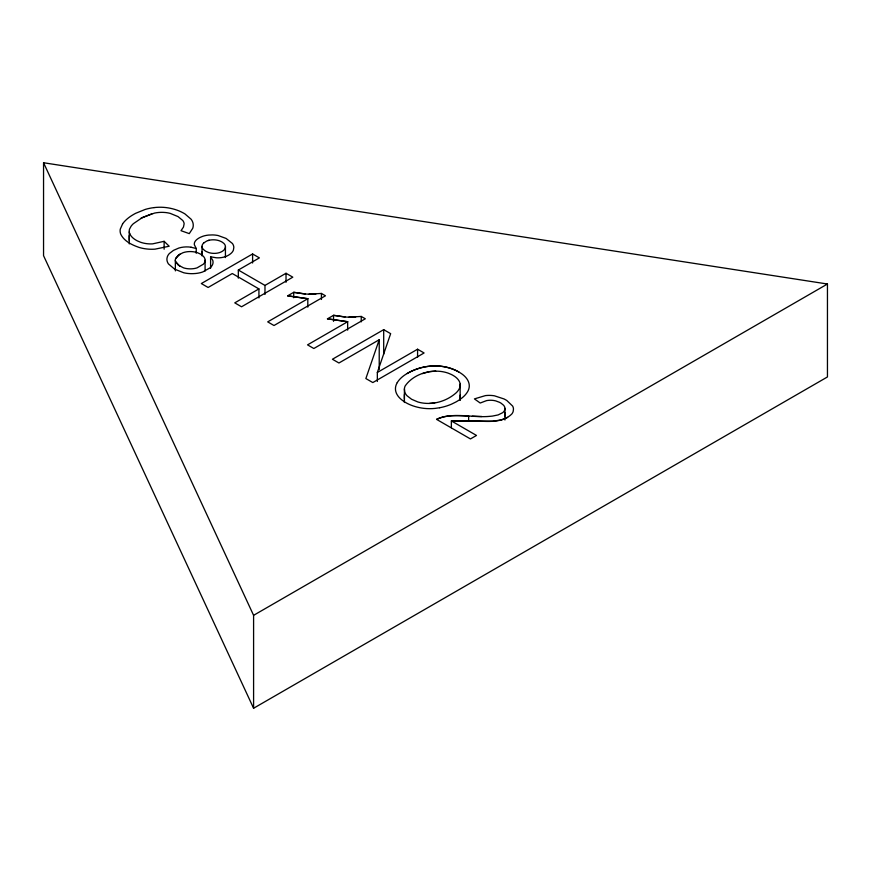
<?xml version="1.0" encoding="UTF-8"?>
<svg xmlns="http://www.w3.org/2000/svg" width="871" height="871" viewBox="0 0 871 871"><rect width="100%" height="100%" fill="white"/><g stroke="black" fill="none" stroke-linecap="round" stroke-linejoin="round"><path stroke-width="1.31" d="M202.028 255.889L202.028 246.406M404.384 399.19L404.384 394.596M460.149 400.116L460.149 384.089M504.94 416.131L504.94 412.506M404.405 388.945L404.721 391.819A22.308 12.88 0 0 0 407.04 395.761L411.569 399.245L417.688 401.901A22.178 12.804 0 0 0 424.558 403.251C435.925 404.373 447.65 400.355 456.164 392.81A31.106 17.953 0 0 0 458.603 389.914L459.18 388.934A22.94 13.239 0 0 0 459.692 382.162A23.887 13.784 0 0 0 453.693 375.771A28.438 16.418 0 0 0 451.232 374.421L448.293 373.191A23.876 13.784 0 0 0 440.617 371.416C427.607 369.925 412.68 375.074 405.135 386.005A23.669 13.664 0 0 0 404.405 388.945L404.405 402.489M377.339 381.476L377.339 372.45L390.654 333.669L383.697 329.652L332.428 359.244L338.939 363L379.223 339.744L379.223 369.544M379.223 339.744L365.864 378.547L372.821 382.565L424.09 352.973L417.579 349.217L377.339 372.45M175.724 258.415L178.392 255.159L182.823 252.775A13.707 7.915 0 0 1 188.757 251.61A15.134 8.732 0 0 1 190.923 251.577L191.631 251.61A13.609 7.85 0 0 1 197.575 252.764L199.927 253.809A18.716 10.811 0 0 1 201.56 254.789L202.899 255.845A14.186 8.187 0 0 1 205.012 259.351A15.46 8.928 0 0 1 205.077 260.636L205.033 261.06A13.729 7.926 0 0 1 203.368 264.207L197.053 267.865A13.446 7.763 0 0 1 191.718 268.823L191.01 268.856A14.807 8.547 0 0 1 189.551 268.845A13.773 7.948 0 0 1 183.498 267.833L178.294 265.132L175.648 261.746A12.727 7.349 0 0 1 175.713 258.415L179.927 254.125M397.263 382.63L396.893 383.273A32.303 18.65 0 0 0 396.338 393.126A33.218 19.184 0 0 0 401.771 399.887L404.068 401.553A40.73 23.517 0 0 0 405.799 402.62A36.484 21.067 0 0 0 421.401 407.998A30.039 17.344 0 0 0 435.021 408.412L439.648 407.748M122.593 223.923L120.285 229.106A27.741 16.016 0 0 0 120.721 234.136C124.161 241.321 132.142 245.045 139.327 247.495A27.741 16.016 0 0 0 148.767 249.16A27.328 15.776 0 0 0 155.038 249.15L169.192 246.232L164.129 241.321L152.675 243.847A18.737 10.822 0 0 1 149.017 243.869A19.674 11.356 0 0 1 140.569 242.247L137.531 240.973A26.5 15.297 0 0 1 136.083 240.189A23.855 13.773 0 0 1 129.768 233.776M472.703 421.041C485.593 420.965 501.478 424.014 511.723 414.084A18.335 10.583 0 0 0 513.182 411.395L513.465 409.054A19.336 11.171 0 0 0 512.638 406.082L506.78 400.486A37.301 21.535 0 0 0 504.048 398.962L494.456 395.815A19.434 11.225 0 0 0 490.438 395.412A18.629 10.757 0 0 0 485.387 395.619L474.412 398.896L480.215 403.023L486.519 400.638A12.303 7.099 0 0 1 489.85 400.268A12.586 7.262 0 0 1 495.762 400.91L499.377 402.26A20.142 11.628 0 0 1 501.054 403.186L503.492 405.157A12.575 7.262 0 0 1 504.919 408.009A13.609 7.85 0 0 1 504.908 409.13L504.842 409.49A11.715 6.761 0 0 1 502.578 412.734L498.147 414.923L492.474 416.077A30.158 17.409 0 0 1 489.894 416.327C472.322 418.102 453.258 411.733 436.578 419.376L470.46 438.94L476.502 435.446L451.363 420.933L451.363 427.694M154.036 207.603A29.538 17.05 0 0 1 168.43 207.919A36.157 20.871 0 0 1 183.084 212.851A41.296 23.844 0 0 1 184.892 213.874L191.087 219.198A26.326 15.199 0 0 1 192.981 223.052A26.718 15.428 0 0 1 192.709 228.344L189.268 233.624L181.016 230.684L183.454 227.113L184.129 223.858A15.602 9.004 0 0 0 183.868 222.562A16.767 9.679 0 0 0 182.747 220.483L178.011 216.585L170.27 213.406A20.077 11.595 0 0 0 165.294 212.513A21.144 12.205 0 0 0 154.515 213.09L142.604 217.391L133.35 223.705A35.482 20.49 0 0 0 131.14 226.133L129.561 229.051A19.042 10.996 0 0 0 129.768 233.776M436.578 419.376C446.366 414.302 458.015 415.772 468.642 416L468.642 421.422M238.327 278.154L238.327 270.032L259.384 257.881L252.601 253.962L201.332 283.554L208.115 287.474L232.285 273.527L258.927 288.911L258.927 297.936M258.927 288.911L234.767 302.858L241.55 306.777L292.808 277.174L286.026 273.265L264.98 285.416L238.327 270.032M287.637 295.835L307.811 298.72L287.637 295.835L293.723 292.318L305.209 293.973A48.765 28.155 0 0 0 308.965 294.18L321.421 293.451L325.471 295.792L273.995 325.514L267.702 321.878L307.811 298.72L307.811 307.147M327.463 318.83L347.649 321.715L327.463 318.83L333.549 315.313L345.036 316.968A48.743 28.144 0 0 0 348.803 317.175L361.247 316.445L365.308 318.786L313.832 348.509L307.539 344.872L347.649 321.715L347.649 330.142M253.592 708.254L253.592 615.329L827.45 284.011L827.45 376.947L253.592 708.254L43.55 255.671L43.55 162.746L827.45 284.011M140.656 218.447L152.109 213.689M507.63 417.394L501.358 419.898L492.866 421.205L451.363 420.933L468.663 420.845M422.5 373.594L429.251 371.677L435.729 371.1M208.256 240.494L209.214 240.244M434.705 402.946L429.566 403.415M154.036 207.614L151.783 207.929A35.961 20.762 0 0 0 145.119 209.465L135.647 213.319A56.833 32.815 0 0 0 133.633 214.429A49.756 28.721 0 0 0 122.539 223.912M315.825 294.115L308.965 294.18M355.651 317.109L348.803 317.175M481.783 416.501L472.311 416.196M469.883 420.9L471.157 420.965M305.209 293.973L293.723 292.318L293.723 297.74M345.036 316.968L333.549 315.313L333.549 321.334M191.054 247.233L196.225 248.507L196.225 253.265M210.597 268.214L210.597 256.803L216.269 257.772A13.98 8.068 0 0 0 225.143 256.727L226.112 256.357A16.854 9.733 0 0 0 227.984 255.486A20.392 11.769 0 0 0 229.737 254.397L230.869 253.526A17.289 9.984 0 0 0 233.395 250.14L233.831 247.386A18.933 10.931 0 0 0 232.415 243.488L226.09 238.436L218.131 235.54A18.443 10.648 0 0 0 212.415 234.92L208.637 235.072A17.05 9.842 0 0 0 202.703 236.335L200.428 237.271A20.926 12.085 0 0 0 198.534 238.295L197.314 239.133A14.524 8.383 0 0 0 194.592 242.465A13.522 7.806 0 0 0 194.396 244.827L196.225 248.507M458.886 372.004C443.056 363 422.587 364.405 407.127 373.539C423.382 363.926 445.386 362.859 461.38 373.583A35.123 20.273 0 0 1 465.898 377.579L466.834 378.798A33.61 19.402 0 0 1 468.554 382.01A31.498 18.182 0 0 1 468.228 390.535L467.52 391.83A40.61 23.452 0 0 1 461.859 398.058L458.603 400.377A54.198 31.291 0 0 1 455.773 402.054L451.733 404.046A43.844 25.313 0 0 1 448.576 405.32A39.739 22.94 0 0 1 439.659 407.748M179.927 266.232L175.648 261.746M210.597 256.803L212.742 260.364A17.507 10.114 0 0 1 212.829 263.826A18.128 10.463 0 0 1 210.129 267.811L202.747 271.959A20.164 11.639 0 0 1 195.801 273.472L193.645 273.625A23.441 13.533 0 0 1 190.27 273.636A21.535 12.434 0 0 1 183.705 272.754L174.69 269.183L168.495 263.967A21.459 12.39 0 0 1 166.982 260.179A23.223 13.413 0 0 1 167.003 258.219L167.286 256.967A20.327 11.737 0 0 1 169.42 253.472L173.492 250.369L178.729 248.083A16.843 9.723 0 0 1 191.065 247.212M43.55 162.746L253.592 615.329M129.267 231.904L129.289 243.924M129.224 235.606L129.224 240.374M504.94 408.39L504.94 419.996M460.204 395.086L460.204 400.007M417.579 349.217L417.579 357.339M383.697 329.652L383.697 354.159M361.247 316.445L361.247 321.867M321.421 293.451L321.421 299.472M286.026 273.265L286.026 282.291M264.98 285.416L264.98 294.442M252.601 253.962L252.601 262.988M225.426 246.733L225.426 257.566M205.088 260.211L205.088 271.044M202.028 251.763L202.028 254.463M175.354 260.07L175.354 270.903M164.129 241.321L164.129 249.226M397.252 382.619A41.329 23.855 0 0 1 407.116 373.539M203.716 242.998L203.422 243.281A10.757 6.206 0 0 0 202.039 246.079A11.073 6.391 0 0 0 203.237 249.269L204.935 250.706A16.19 9.341 0 0 0 206.264 251.512L208.67 252.536A10.975 6.337 0 0 0 214.059 253.374A12.096 6.979 0 0 0 215.191 253.352A10.604 6.13 0 0 0 220.711 252.133L221.582 251.708A13.446 7.763 0 0 0 222.813 250.968L223.509 250.434A10.92 6.304 0 0 0 225.382 247.408A12.521 7.229 0 0 0 225.404 246.395A11.269 6.5 0 0 0 223.716 243.281L222.257 242.182A15.101 8.71 0 0 0 220.907 241.441L219.47 240.832A11.334 6.543 0 0 0 213.537 239.808A12.684 7.327 0 0 0 212.382 239.83L211.827 239.863A10.517 6.064 0 0 0 206.46 241.191L203.716 242.998"/></g></svg>
